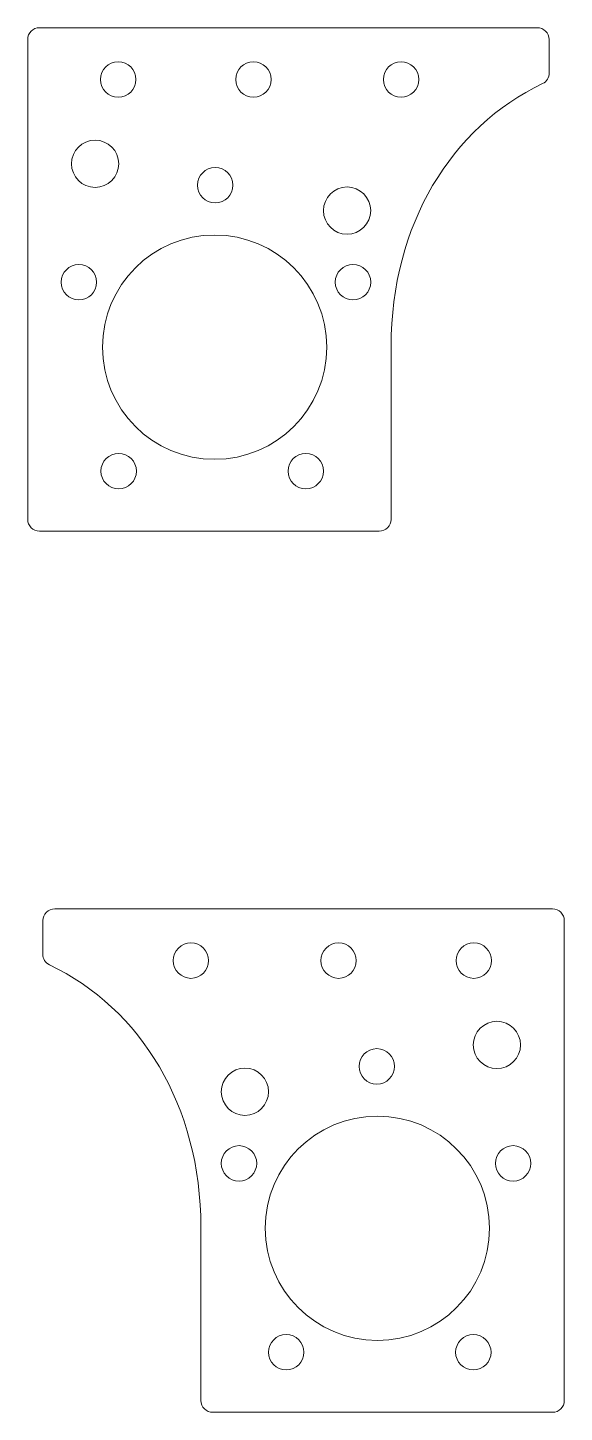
# Model space of a CAD drawing. Header units: millimetres. Extents: x -79 to 73, y -39 to 78.
# Drawn here: x 27.5 to 73, y -39.5 to 77.8 of the extents above; entities that cross this region are included whole.
import ezdxf

# ---------------------------------------------------------------- set-up
doc = ezdxf.new("R2010")
doc.units = ezdxf.units.MM
doc.header["$MEASUREMENT"] = 0
doc.layers.add('Layer 1', color=7, linetype='Continuous')

msp = doc.modelspace()

# ---------------------------------------------------------------- linework, layer by layer
at = {"layer": 'Layer 1', "color": 250, "lineweight": 9}
for points, knots in [([(28.4906, 77.821), (28.4906, 77.821), (70.6654, 77.821), (70.6654, 77.821), (70.6654, 77.821), (71.214, 77.821), (71.6654, 77.3758), (71.6654, 76.8272), (71.6654, 76.8272), (71.6654, 76.8272), (71.6825, 73.9912), (71.6825, 73.9912), (71.6825, 73.9912), (71.6825, 73.5941), (71.4708, 73.253), (71.1121, 73.0822), (71.1121, 73.0822), (63.3666, 69.3963), (58.3012, 61.1345), (58.2768, 50.8564), (58.2768, 50.8564), (58.2768, 50.8564), (58.2777, 36.1778), (58.2777, 36.1778), (58.2777, 36.1778), (58.2777, 35.627), (57.8285, 35.1778), (57.2777, 35.1778), (57.2777, 35.1778), (57.2777, 35.1778), (28.4906, 35.1778), (28.4906, 35.1778), (28.4906, 35.1778), (27.9398, 35.1778), (27.4906, 35.6269), (27.4906, 36.1777), (27.4906, 36.1777), (27.4906, 36.1777), (27.4906, 76.8211), (27.4906, 76.8211), (27.4906, 76.8211), (27.4906, 77.3719), (27.9398, 77.821), (28.4906, 77.821)], [0, 0, 0, 0, 0.08333333, 0.08333333, 0.08333333, 0.08333333, 0.16666667, 0.16666667, 0.16666667, 0.16666667, 0.25, 0.25, 0.25, 0.25, 0.33333333, 0.33333333, 0.33333333, 0.33333333, 0.41666667, 0.41666667, 0.41666667, 0.41666667, 0.5, 0.5, 0.5, 0.5, 0.58333333, 0.58333333, 0.58333333, 0.58333333, 0.66666667, 0.66666667, 0.66666667, 0.66666667, 0.75, 0.75, 0.75, 0.75, 0.83333333, 0.83333333, 0.83333333, 0.83333333, 1, 1, 1, 1]), ([(35.1583, 74.9331), (35.9868, 74.9331), (36.6583, 74.2615), (36.6583, 73.4331), (36.6583, 73.4331), (36.6583, 72.6047), (35.9868, 71.9331), (35.1583, 71.9331), (35.1583, 71.9331), (34.3299, 71.9332), (33.6583, 72.6046), (33.6583, 73.4331), (33.6583, 73.4331), (33.6583, 74.2615), (34.3299, 74.9331), (35.1583, 74.9331)], [0, 0, 0, 0, 0.2, 0.2, 0.2, 0.2, 0.4, 0.4, 0.4, 0.4, 0.6, 0.6, 0.6, 0.6, 1, 1, 1, 1]), ([(46.6161, 74.9331), (47.4446, 74.9331), (48.1161, 74.2615), (48.1161, 73.4331), (48.1161, 73.4331), (48.1161, 72.6047), (47.4446, 71.9331), (46.6161, 71.9331), (46.6161, 71.9331), (45.7877, 71.9332), (45.1161, 72.6046), (45.1161, 73.4331), (45.1161, 73.4331), (45.1161, 74.2615), (45.7877, 74.9331), (46.6161, 74.9331)], [0, 0, 0, 0, 0.2, 0.2, 0.2, 0.2, 0.4, 0.4, 0.4, 0.4, 0.6, 0.6, 0.6, 0.6, 1, 1, 1, 1]), ([(59.1261, 74.9331), (59.9546, 74.9331), (60.6261, 74.2615), (60.6261, 73.4331), (60.6261, 73.4331), (60.6261, 72.6047), (59.9546, 71.9331), (59.1261, 71.9331), (59.1261, 71.9331), (58.2977, 71.9332), (57.6261, 72.6046), (57.6261, 73.4331), (57.6261, 73.4331), (57.6261, 74.2615), (58.2977, 74.9331), (59.1261, 74.9331)], [0, 0, 0, 0, 0.2, 0.2, 0.2, 0.2, 0.4, 0.4, 0.4, 0.4, 0.6, 0.6, 0.6, 0.6, 1, 1, 1, 1]), ([(33.2043, 68.2954), (34.3089, 68.2954), (35.2043, 67.3999), (35.2043, 66.2954), (35.2043, 66.2954), (35.2043, 65.1908), (34.3089, 64.2954), (33.2043, 64.2954), (33.2043, 64.2954), (32.0997, 64.2955), (31.2043, 65.1907), (31.2043, 66.2954), (31.2043, 66.2954), (31.2043, 67.3999), (32.0997, 68.2954), (33.2043, 68.2954)], [0, 0, 0, 0, 0.2, 0.2, 0.2, 0.2, 0.4, 0.4, 0.4, 0.4, 0.6, 0.6, 0.6, 0.6, 1, 1, 1, 1]), ([(43.3774, 65.9795), (44.2059, 65.9795), (44.8774, 65.3079), (44.8774, 64.4795), (44.8774, 64.4795), (44.8774, 63.6511), (44.2059, 62.9795), (43.3774, 62.9795), (43.3774, 62.9795), (42.549, 62.9796), (41.8774, 63.651), (41.8774, 64.4795), (41.8774, 64.4795), (41.8774, 65.3079), (42.549, 65.9795), (43.3774, 65.9795)], [0, 0, 0, 0, 0.2, 0.2, 0.2, 0.2, 0.4, 0.4, 0.4, 0.4, 0.6, 0.6, 0.6, 0.6, 1, 1, 1, 1]), ([(54.5508, 64.3284), (55.6554, 64.3284), (56.5508, 63.433), (56.5508, 62.3283), (56.5508, 62.3283), (56.5508, 61.2238), (55.6554, 60.3283), (54.5508, 60.3283), (54.5508, 60.3283), (53.4462, 60.3284), (52.5508, 61.2238), (52.5508, 62.3283), (52.5508, 62.3283), (52.5508, 63.433), (53.4462, 64.3283), (54.5508, 64.3284)], [0, 0, 0, 0, 0.2, 0.2, 0.2, 0.2, 0.4, 0.4, 0.4, 0.4, 0.6, 0.6, 0.6, 0.6, 1, 1, 1, 1]), ([(43.3294, 60.2622), (48.5761, 60.2622), (52.8294, 56.0091), (52.8294, 50.762), (52.8294, 50.762), (52.8294, 45.5153), (48.5761, 41.2622), (43.3294, 41.2622), (43.3294, 41.2622), (38.0827, 41.2622), (33.8294, 45.5153), (33.8294, 50.762), (33.8294, 50.762), (33.8294, 56.0091), (38.0827, 60.262), (43.3294, 60.2622)], [0, 0, 0, 0, 0.2, 0.2, 0.2, 0.2, 0.4, 0.4, 0.4, 0.4, 0.6, 0.6, 0.6, 0.6, 1, 1, 1, 1]), ([(31.8294, 57.7622), (32.6579, 57.7622), (33.3294, 57.0906), (33.3294, 56.2622), (33.3294, 56.2622), (33.3294, 55.4338), (32.6579, 54.7622), (31.8294, 54.7622), (31.8294, 54.7622), (31.001, 54.7623), (30.3294, 55.4337), (30.3294, 56.2622), (30.3294, 56.2622), (30.3294, 57.0906), (31.001, 57.7622), (31.8294, 57.7622)], [0, 0, 0, 0, 0.2, 0.2, 0.2, 0.2, 0.4, 0.4, 0.4, 0.4, 0.6, 0.6, 0.6, 0.6, 1, 1, 1, 1]), ([(55.0508, 57.7622), (55.8793, 57.7622), (56.5508, 57.0906), (56.5508, 56.2622), (56.5508, 56.2622), (56.5508, 55.4338), (55.8793, 54.7622), (55.0508, 54.7622), (55.0508, 54.7622), (54.2224, 54.7623), (53.5508, 55.4337), (53.5508, 56.2622), (53.5508, 56.2622), (53.5508, 57.0906), (54.2224, 57.7622), (55.0508, 57.7622)], [0, 0, 0, 0, 0.2, 0.2, 0.2, 0.2, 0.4, 0.4, 0.4, 0.4, 0.6, 0.6, 0.6, 0.6, 1, 1, 1, 1]), ([(35.1977, 41.7622), (36.0262, 41.7622), (36.6977, 41.0906), (36.6977, 40.2622), (36.6977, 40.2622), (36.6977, 39.4338), (36.0262, 38.7622), (35.1977, 38.7622), (35.1977, 38.7622), (34.3693, 38.7623), (33.6977, 39.4337), (33.6977, 40.2622), (33.6977, 40.2622), (33.6977, 41.0906), (34.3693, 41.7622), (35.1977, 41.7622)], [0, 0, 0, 0, 0.2, 0.2, 0.2, 0.2, 0.4, 0.4, 0.4, 0.4, 0.6, 0.6, 0.6, 0.6, 1, 1, 1, 1]), ([(51.0508, 41.7622), (51.8793, 41.7622), (52.5508, 41.0906), (52.5508, 40.2622), (52.5508, 40.2622), (52.5508, 39.4338), (51.8793, 38.7622), (51.0508, 38.7622), (51.0508, 38.7622), (50.2224, 38.7623), (49.5508, 39.4337), (49.5508, 40.2622), (49.5508, 40.2622), (49.5508, 41.0906), (50.2224, 41.7622), (51.0508, 41.7622)], [0, 0, 0, 0, 0.2, 0.2, 0.2, 0.2, 0.4, 0.4, 0.4, 0.4, 0.6, 0.6, 0.6, 0.6, 1, 1, 1, 1]), ([(71.9544, 3.1886), (71.9544, 3.1886), (29.7796, 3.1886), (29.7796, 3.1886), (29.7796, 3.1886), (29.231, 3.1886), (28.7796, 2.7434), (28.7796, 2.1948), (28.7796, 2.1948), (28.7796, 2.1948), (28.7625, -0.6412), (28.7625, -0.6412), (28.7625, -0.6412), (28.7625, -1.0383), (28.9742, -1.3794), (29.3329, -1.5502), (29.3329, -1.5502), (37.0784, -5.2361), (42.1438, -13.4979), (42.1682, -23.776), (42.1682, -23.776), (42.1682, -23.776), (42.1673, -38.4546), (42.1673, -38.4546), (42.1673, -38.4546), (42.1673, -39.0054), (42.6165, -39.4546), (43.1673, -39.4546), (43.1673, -39.4546), (43.1673, -39.4546), (71.9544, -39.4546), (71.9544, -39.4546), (71.9544, -39.4546), (72.5052, -39.4546), (72.9544, -39.0055), (72.9544, -38.4547), (72.9544, -38.4547), (72.9544, -38.4547), (72.9544, 2.1887), (72.9544, 2.1887), (72.9544, 2.1887), (72.9544, 2.7395), (72.5052, 3.1886), (71.9544, 3.1886)], [0, 0, 0, 0, 0.08333333, 0.08333333, 0.08333333, 0.08333333, 0.16666667, 0.16666667, 0.16666667, 0.16666667, 0.25, 0.25, 0.25, 0.25, 0.33333333, 0.33333333, 0.33333333, 0.33333333, 0.41666667, 0.41666667, 0.41666667, 0.41666667, 0.5, 0.5, 0.5, 0.5, 0.58333333, 0.58333333, 0.58333333, 0.58333333, 0.66666667, 0.66666667, 0.66666667, 0.66666667, 0.75, 0.75, 0.75, 0.75, 0.83333333, 0.83333333, 0.83333333, 0.83333333, 1, 1, 1, 1]), ([(41.3189, 0.3007), (40.4905, 0.3007), (39.8189, -0.3709), (39.8189, -1.1993), (39.8189, -1.1993), (39.8189, -2.0278), (40.4905, -2.6993), (41.3189, -2.6993), (41.3189, -2.6993), (42.1474, -2.6992), (42.8189, -2.0278), (42.8189, -1.1993), (42.8189, -1.1993), (42.8189, -0.3709), (42.1474, 0.3007), (41.3189, 0.3007)], [0, 0, 0, 0, 0.2, 0.2, 0.2, 0.2, 0.4, 0.4, 0.4, 0.4, 0.6, 0.6, 0.6, 0.6, 1, 1, 1, 1]), ([(53.8289, 0.3007), (53.0005, 0.3007), (52.3289, -0.3709), (52.3289, -1.1993), (52.3289, -1.1993), (52.3289, -2.0278), (53.0005, -2.6993), (53.8289, -2.6993), (53.8289, -2.6993), (54.6574, -2.6992), (55.3289, -2.0278), (55.3289, -1.1993), (55.3289, -1.1993), (55.3289, -0.3709), (54.6574, 0.3007), (53.8289, 0.3007)], [0, 0, 0, 0, 0.2, 0.2, 0.2, 0.2, 0.4, 0.4, 0.4, 0.4, 0.6, 0.6, 0.6, 0.6, 1, 1, 1, 1]), ([(65.2867, 0.3007), (64.4583, 0.3007), (63.7867, -0.3709), (63.7867, -1.1993), (63.7867, -1.1993), (63.7867, -2.0278), (64.4583, -2.6993), (65.2867, -2.6993), (65.2867, -2.6993), (66.1152, -2.6992), (66.7867, -2.0278), (66.7867, -1.1993), (66.7867, -1.1993), (66.7867, -0.3709), (66.1152, 0.3007), (65.2867, 0.3007)], [0, 0, 0, 0, 0.2, 0.2, 0.2, 0.2, 0.4, 0.4, 0.4, 0.4, 0.6, 0.6, 0.6, 0.6, 1, 1, 1, 1]), ([(67.2407, -6.337), (66.1361, -6.337), (65.2407, -7.2325), (65.2407, -8.337), (65.2407, -8.337), (65.2407, -9.4416), (66.1361, -10.337), (67.2407, -10.337), (67.2407, -10.337), (68.3453, -10.3369), (69.2407, -9.4417), (69.2407, -8.337), (69.2407, -8.337), (69.2407, -7.2325), (68.3453, -6.337), (67.2407, -6.337)], [0, 0, 0, 0, 0.2, 0.2, 0.2, 0.2, 0.4, 0.4, 0.4, 0.4, 0.6, 0.6, 0.6, 0.6, 1, 1, 1, 1]), ([(57.0676, -8.6529), (56.2392, -8.6529), (55.5676, -9.3245), (55.5676, -10.1529), (55.5676, -10.1529), (55.5676, -10.9814), (56.2392, -11.6529), (57.0676, -11.6529), (57.0676, -11.6529), (57.8961, -11.6528), (58.5676, -10.9814), (58.5676, -10.1529), (58.5676, -10.1529), (58.5676, -9.3245), (57.8961, -8.6529), (57.0676, -8.6529)], [0, 0, 0, 0, 0.2, 0.2, 0.2, 0.2, 0.4, 0.4, 0.4, 0.4, 0.6, 0.6, 0.6, 0.6, 1, 1, 1, 1]), ([(45.8942, -10.304), (44.7896, -10.304), (43.8942, -11.1994), (43.8942, -12.3041), (43.8942, -12.3041), (43.8942, -13.4086), (44.7896, -14.3041), (45.8942, -14.3041), (45.8942, -14.3041), (46.9988, -14.304), (47.8942, -13.4086), (47.8942, -12.3041), (47.8942, -12.3041), (47.8942, -11.1994), (46.9988, -10.3041), (45.8942, -10.304)], [0, 0, 0, 0, 0.2, 0.2, 0.2, 0.2, 0.4, 0.4, 0.4, 0.4, 0.6, 0.6, 0.6, 0.6, 1, 1, 1, 1]), ([(57.1156, -14.3702), (51.8689, -14.3702), (47.6156, -18.6233), (47.6156, -23.8704), (47.6156, -23.8704), (47.6156, -29.1171), (51.8689, -33.3702), (57.1156, -33.3702), (57.1156, -33.3702), (62.3623, -33.3702), (66.6156, -29.1171), (66.6156, -23.8704), (66.6156, -23.8704), (66.6156, -18.6233), (62.3623, -14.3704), (57.1156, -14.3702)], [0, 0, 0, 0, 0.2, 0.2, 0.2, 0.2, 0.4, 0.4, 0.4, 0.4, 0.6, 0.6, 0.6, 0.6, 1, 1, 1, 1]), ([(45.3942, -16.8702), (44.5658, -16.8702), (43.8942, -17.5418), (43.8942, -18.3702), (43.8942, -18.3702), (43.8942, -19.1987), (44.5658, -19.8702), (45.3942, -19.8702), (45.3942, -19.8702), (46.2227, -19.8701), (46.8942, -19.1987), (46.8942, -18.3702), (46.8942, -18.3702), (46.8942, -17.5418), (46.2227, -16.8702), (45.3942, -16.8702)], [0, 0, 0, 0, 0.2, 0.2, 0.2, 0.2, 0.4, 0.4, 0.4, 0.4, 0.6, 0.6, 0.6, 0.6, 1, 1, 1, 1]), ([(68.6156, -16.8702), (67.7872, -16.8702), (67.1156, -17.5418), (67.1156, -18.3702), (67.1156, -18.3702), (67.1156, -19.1987), (67.7872, -19.8702), (68.6156, -19.8702), (68.6156, -19.8702), (69.4441, -19.8701), (70.1156, -19.1987), (70.1156, -18.3702), (70.1156, -18.3702), (70.1156, -17.5418), (69.4441, -16.8702), (68.6156, -16.8702)], [0, 0, 0, 0, 0.2, 0.2, 0.2, 0.2, 0.4, 0.4, 0.4, 0.4, 0.6, 0.6, 0.6, 0.6, 1, 1, 1, 1]), ([(49.3942, -32.8702), (48.5658, -32.8702), (47.8942, -33.5418), (47.8942, -34.3702), (47.8942, -34.3702), (47.8942, -35.1987), (48.5658, -35.8702), (49.3942, -35.8702), (49.3942, -35.8702), (50.2227, -35.8701), (50.8942, -35.1987), (50.8942, -34.3702), (50.8942, -34.3702), (50.8942, -33.5418), (50.2227, -32.8702), (49.3942, -32.8702)], [0, 0, 0, 0, 0.2, 0.2, 0.2, 0.2, 0.4, 0.4, 0.4, 0.4, 0.6, 0.6, 0.6, 0.6, 1, 1, 1, 1]), ([(65.2473, -32.8702), (64.4189, -32.8702), (63.7473, -33.5418), (63.7473, -34.3702), (63.7473, -34.3702), (63.7473, -35.1987), (64.4189, -35.8702), (65.2473, -35.8702), (65.2473, -35.8702), (66.0758, -35.8701), (66.7473, -35.1987), (66.7473, -34.3702), (66.7473, -34.3702), (66.7473, -33.5418), (66.0758, -32.8702), (65.2473, -32.8702)], [0, 0, 0, 0, 0.2, 0.2, 0.2, 0.2, 0.4, 0.4, 0.4, 0.4, 0.6, 0.6, 0.6, 0.6, 1, 1, 1, 1])]:
    msp.add_open_spline(points, degree=3, knots=knots, dxfattribs=at)

doc.saveas('drawing.dxf')
